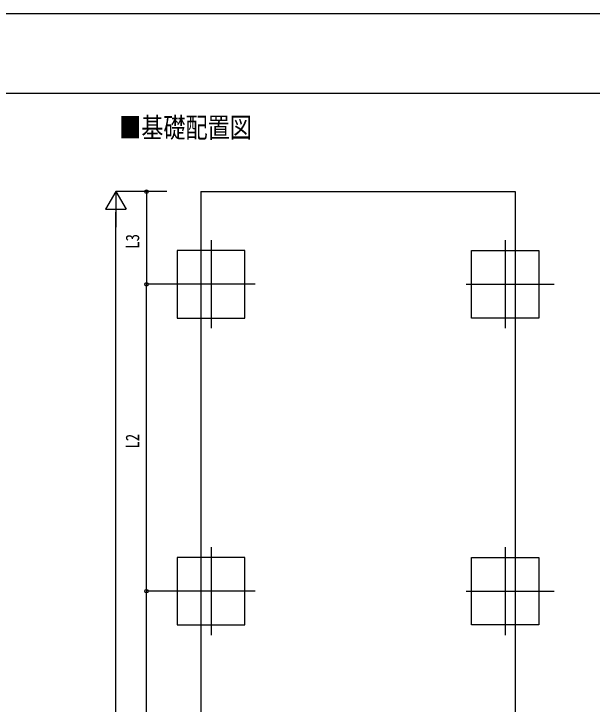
# Model space of a CAD drawing. Units: millimetres, scale not verified. Extents: x -16820 to 16820, y -11880 to 11880.
# Drawn here: x -11171 to -5522, y 5132 to 11880 of the extents above; entities that cross this region are included whole.
import ezdxf
from ezdxf.enums import TextEntityAlignment as Align

# ---------------------------------------------------------------- set-up
doc = ezdxf.new("R2010")
doc.units = ezdxf.units.MM
doc.header["$LTSCALE"] = 50
for name, color, linetype in [('0-2_USER1', 3, 'Continuous'), ('0-4_YKK_12', 2, 'Continuous'), ('0-6_YKK_A1', 4, 'Continuous'), ('0-7_YKK_D', 6, 'Continuous'), ('0-8_YKK_ZWAK', 7, 'Continuous')]:
    doc.layers.add(name, color=color, linetype=linetype)
doc.styles.add('ＭＳ ゴシック', font='')
doc.styles.get('ＭＳ ゴシック').set_extended_font_data('MS Gothic')

msp = doc.modelspace()

# ---------------------------------------------------------------- linework, layer by layer
at = {"layer": '0-4_YKK_12'}
for p, q in [((-9244.92, 9666.11), (-9244.92, 8806.11)), ((-6371.92, 9666.11), (-6371.92, 8806.11)), ((-8814.92, 9236.11), (-9674.92, 9236.11)), ((-6751.92, 9236.11), (-5891.92, 9236.11)), ((-9244.92, 6666.11), (-9244.92, 5806.11)), ((-6371.92, 6666.11), (-6371.92, 5806.11)), ((-8814.92, 6236.11), (-9674.92, 6236.11)), ((-6751.92, 6236.11), (-5891.92, 6236.11))]:
    msp.add_line(p, q, dxfattribs=at)
at = {"layer": '0-6_YKK_A1'}
msp.add_line((-9343.42, 10142.12), (-9343.42, -678.89), dxfattribs=at)
msp.add_lwpolyline([(-9343.42, 10142.12), (-6273.42, 10142.12), (-6273.42, -678.89)], dxfattribs=at)
for points in [[(-8914.92, 8906.11), (-8914.92, 9566.11), (-9574.92, 9566.11), (-9574.92, 8906.11)], [(-6701.92, 8906.11), (-6701.92, 9566.11), (-6041.92, 9566.11), (-6041.92, 8906.11)], [(-8914.92, 5906.11), (-8914.92, 6566.11), (-9574.92, 6566.11), (-9574.92, 5906.11)], [(-6701.92, 5906.11), (-6701.92, 6566.11), (-6041.92, 6566.11), (-6041.92, 5906.11)]]:
    msp.add_lwpolyline(points, close=True, dxfattribs=at)
at = {"layer": '0-7_YKK_D'}
for p, q in [((-10174.92, 10142.12), (-10274.92, 9968.92)), ((-9674.92, 10142.12), (-10175.92, 10142.12)), ((-10174.92, 10142.12), (-10074.92, 9968.92)), ((-10174.92, 10142.12), (-10174.92, 9795.71)), ((-9674.92, 10142.12), (-9875.92, 10142.12)), ((-9874.92, 10142.12), (-9874.92, 9236.11)), ((-10274.92, 9968.92), (-10074.92, 9968.92)), ((-10174.92, -478.89), (-10174.92, 9942.12)), ((-9674.92, 9236.11), (-9875.92, 9236.11)), ((-9675.92, 9236.11), (-9875.92, 9236.11)), ((-9874.92, 6236.11), (-9874.92, 9236.11)), ((-9675.92, 6236.11), (-9875.92, 6236.11)), ((-9675.92, 6236.11), (-9875.92, 6236.11)), ((-9874.92, 3236.11), (-9874.92, 6236.11))]:
    msp.add_line(p, q, dxfattribs=at)
for centre in [(-9874.92, 10142.12), (-9874.92, 9236.11), (-9874.92, 9236.11), (-9874.92, 6236.11), (-9874.92, 6236.11)]:
    msp.add_circle(centre, 17, dxfattribs=at)
at = {"layer": '0-8_YKK_ZWAK'}
msp.add_line((15580.08, 11100), (-15619.92, 11100), dxfattribs=at)
msp.add_lwpolyline([(-16820, -11880), (16820, -11880), (16820, 11880), (-16820, 11880)], close=True, dxfattribs=at)

# ---------------------------------------------------------------- texts
at = {"layer": '0-2_USER1', "style": 'ＭＳ ゴシック', "width": 0.8}
msp.add_text('■基礎配置図', height=197.9, dxfattribs=at).set_placement((-10141.44, 10609.61), align=Align.BOTTOM_LEFT)
at = {"layer": '0-7_YKK_D', "style": 'ＭＳ ゴシック', "width": 0.8}
for s, p in [('L3', (-9906.92, 9583.51)), ('L2', (-9906.92, 7630.51))]:
    msp.add_text(s, height=132, rotation=90, dxfattribs=at).set_placement(p, align=Align.BOTTOM_LEFT)

doc.saveas('drawing.dxf')
